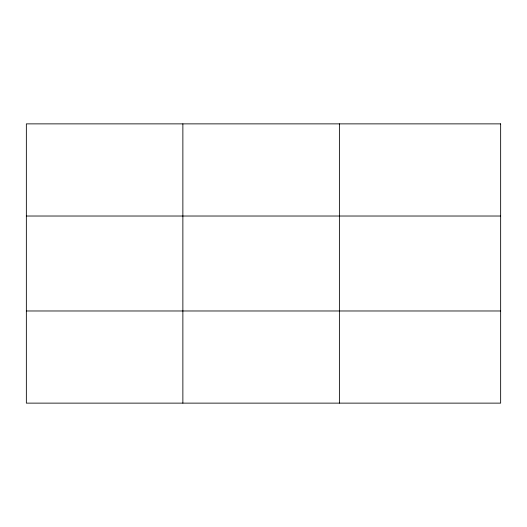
<?xml version="1.0" encoding="UTF-8"?>
<svg xmlns="http://www.w3.org/2000/svg" width="527" height="527" viewBox="0 0 527 527"><rect width="100%" height="100%" fill="white"/><g stroke="black" fill="none" stroke-linecap="round" stroke-linejoin="round"><path stroke-width="0.79" d="M182.869 403.129L182.869 123.871M339.388 403.129L339.388 123.871M26.35 216.024L500.65 216.024M26.35 310.976L500.65 310.976M500.65 123.871L500.65 403.129L26.35 403.129L26.35 123.871L500.65 123.871"/></g></svg>
